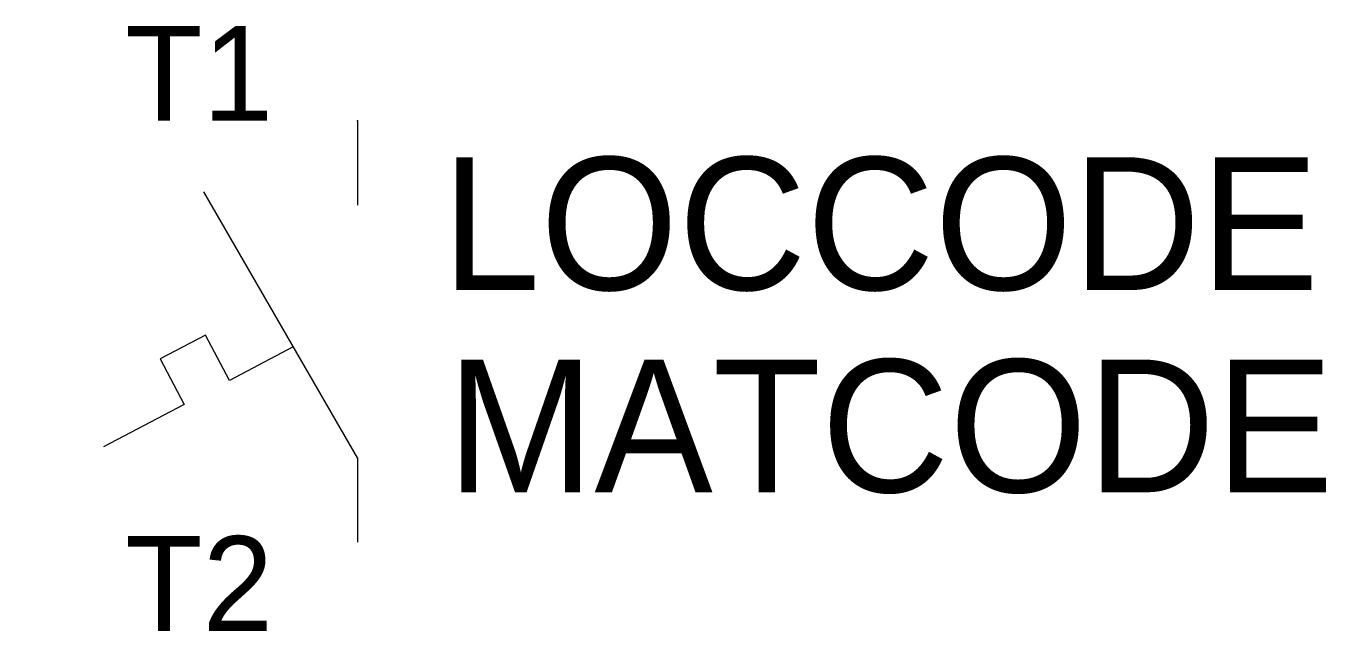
# Model space of a CAD drawing. Extents: x -7.9 to 23, y -7.1 to 7.2.
import ezdxf
from ezdxf.enums import TextEntityAlignment as Align

# ---------------------------------------------------------------- set-up
doc = ezdxf.new("R2010")
doc.units = 0
doc.layers.get('0').update_dxf_attribs({"linetype": 'CONTINUOUS'})
doc.layers.add('C', color=6, linetype='CONTINUOUS')
doc.layers.add('T2', color=1, linetype='CONTINUOUS')

msp = doc.modelspace()

# ---------------------------------------------------------------- linework, layer by layer
at = {"color": 0}
for p, q in [((0, 5), (0, 3)), ((0, -3), (-3.645, 3.314)), ((0, -3), (0, -5))]:
    msp.add_line(p, q, dxfattribs=at)
at = {"color": 0, "linetype": 'CONTINUOUS'}
for p, q in [((-3.608, -0.086), (-4.684, -0.653)), ((-3.041, -1.162), (-3.608, -0.086)), ((-1.523, -0.362), (-3.041, -1.162)), ((-4.684, -0.653), (-4.117, -1.729)), ((-4.117, -1.729), (-6.028, -2.735))]:
    msp.add_line(p, q, dxfattribs=at)
at = {"color": 0}
msp.add_lwpolyline([(-2.653, 1.596, 0, 0, 0), (-6.261, -0.204, 0.95, 0, 0), (-7.394, -0.769, 0, 0, 0)], format="xyseb", dxfattribs=at)
at = {"layer": 'C', "color": 0, "linetype": 'CONTINUOUS'}
msp.add_point((0, 5), dxfattribs=at)

# ---------------------------------------------------------------- texts
at = {"color": 0, "linetype": 'CONTINUOUS'}
for tag, p in [('LOCCODE', (2, 0.985)), ('MATCODE', (2.119, -3.815))]:
    msp.add_attdef(tag, p, '', height=3.15, dxfattribs=at)
at = {"layer": 'T2', "color": 0, "linetype": 'CONTINUOUS'}
for tag, p in [('T1', (-2, 4.999)), ('T2', (-2, -7.107))]:
    msp.add_attdef(tag, text='', height=2.25, dxfattribs=at).set_placement(p, align=Align.RIGHT)

doc.saveas('drawing.dxf')
